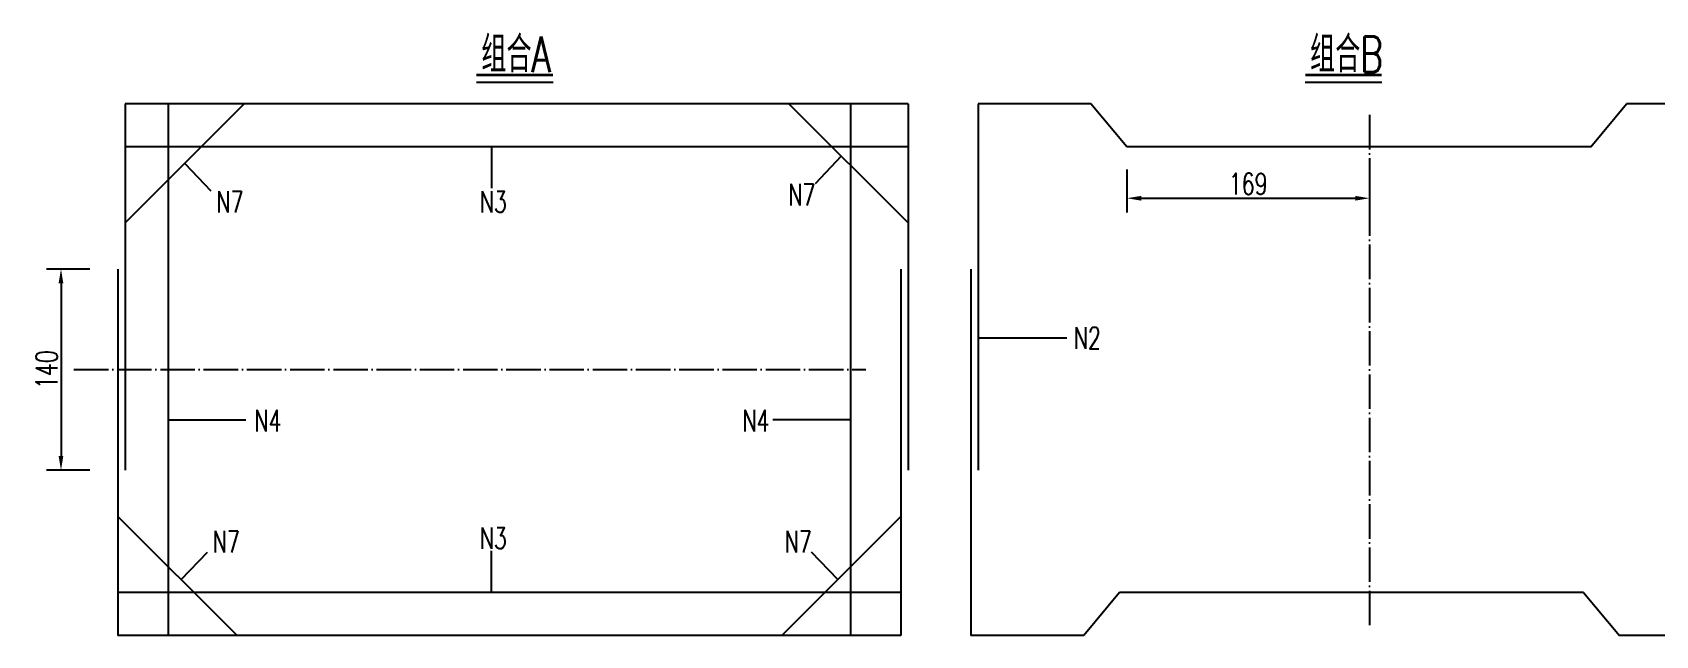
# Model space of a CAD drawing. Header units: millimetres. Extents: x 814 to 2696, y 567 to 1871.
# Drawn here: x 821 to 1951, y 567 to 987 of the extents above; entities that cross this region are included whole.
import ezdxf

# ---------------------------------------------------------------- set-up
doc = ezdxf.new("R2010")
doc.units = ezdxf.units.MM
doc.linetypes.add('ACAD_ISO04W100', pattern=[30, 24, -3, 0, -3])
for name, color, linetype in [('中心线', 3, 'ACAD_ISO04W100'), ('标注', 7, 'Continuous'), ('钢筋', 1, 'Continuous')]:
    doc.layers.add(name, color=color, linetype=linetype)
doc.styles.get("Standard").update_dxf_attribs({"font": 'simplex1.shx', "width": 0.7, "bigfont": 'hztxt.shx'})
doc.dimstyles.new('50', dxfattribs={"dimscale": 5, "dimtxt": 3, "dimasz": 2, "dimexe": 2, "dimexo": 2, "dimgap": 0.5, "dimtad": 1, "dimdec": 1, "dimdsep": 46, "dimtxsty": 'Standard', "dimcen": 0.5, "dimadec": 0, "dimazin": 0, "dimtfac": 1, "dimtdec": 1, "dimtofl": 0, "dimtmove": 2, "dimatfit": 3, "dimfxl": 0, "dimtolj": 1, "dimtzin": 0, "dimarcsym": 0})

# ---------------------------------------------------------------- blocks, each defined once
blk = doc.blocks.new('*D10')
at = {"layer": 'Defpoints', "color": 0}
for p in [(880.3, 822.2), (840.6, 682.2), (885.3, 682.2)]:
    blk.add_point(p, dxfattribs=at)
at = {"layer": '标注', "color": 0, "lineweight": -2}
for p, q in [((860.6, 822.2), (830.6, 822.2)), ((840.6, 812.2), (840.6, 692.2)), ((860.6, 682.2), (830.6, 682.2))]:
    blk.add_line(p, q, dxfattribs=at)
at = {"layer": '标注', "color": 0}
for points in [[(838.9, 812.2), (842.2, 812.2), (840.6, 822.2)], [(838.9, 692.2), (842.2, 692.2), (840.6, 682.2)]]:
    blk.add_solid(points, dxfattribs=at)
at = {"layer": '标注', "color": 0, "insert": (830.6, 752.2), "char_height": 15, "attachment_point": 5, "rotation": 90}
blk.add_mtext('\\A1;140', dxfattribs=at)
blk = doc.blocks.new('*D12')
at = {"layer": 'Defpoints', "color": 0}
for p in [(1582.6, 907.2), (1751.6, 907.2), (1751.6, 871.5)]:
    blk.add_point(p, dxfattribs=at)
at = {"layer": '标注', "color": 0, "lineweight": -2}
for p, q in [((1582.6, 891.5), (1582.6, 861.5)), ((1751.6, 891.5), (1751.6, 861.5)), ((1592.6, 871.5), (1741.6, 871.5))]:
    blk.add_line(p, q, dxfattribs=at)
at = {"layer": '标注', "color": 0}
for points in [[(1592.6, 873.1), (1592.6, 869.8), (1582.6, 871.5)], [(1741.6, 873.1), (1741.6, 869.8), (1751.6, 871.5)]]:
    blk.add_solid(points, dxfattribs=at)
at = {"layer": '标注', "color": 0, "insert": (1667.1, 881.5), "char_height": 15, "attachment_point": 5}
blk.add_mtext('\\A1;169', dxfattribs=at)

msp = doc.modelspace()

# ---------------------------------------------------------------- linework, layer by layer
at = {"layer": '中心线'}
for p, q in [((1751.59, 929.48), (1751.59, 569.03)), ((849.59, 752.2), (1401.02, 752.2))]:
    msp.add_line(p, q, dxfattribs=at)
at = {"layer": '标注'}
for p, q in [((1129.82, 952.2), (1183.15, 952.2)), ((1706.78, 952.2), (1760.11, 952.2)), ((1140.27, 907.2), (1140.27, 878.37)), ((926.73, 895.74), (945.01, 876.6)), ((1383.81, 900.74), (1365.53, 881.6)), ((1479.09, 774.25), (1540.82, 774.25)), ((915.27, 717.2), (969.36, 717.2)), ((1390.27, 717.2), (1336.18, 717.2)), ((924.23, 606.16), (942.51, 625.3)), ((1140.27, 597.2), (1140.27, 626.03)), ((1381.31, 606.16), (1363.03, 625.3))]:
    msp.add_line(p, q, dxfattribs=at)
at = {"layer": '标注', "const_width": 2}
for points in [[(1129.82, 957.2), (1183.15, 957.2)], [(1706.78, 957.2), (1760.11, 957.2)]]:
    msp.add_lwpolyline(points, dxfattribs=at)
at = {"layer": '钢筋'}
for p, q in [((1430.27, 937.2), (885.27, 937.2)), ((885.27, 937.2), (885.27, 682.2)), ((885.27, 854.27), (968.2, 937.2)), ((915.27, 937.2), (915.27, 567.2)), ((1430.27, 854.27), (1347.34, 937.2)), ((1390.27, 937.2), (1390.27, 567.2)), ((1430.27, 937.2), (1430.27, 682.2)), ((1557.59, 937.2), (1479.09, 937.2)), ((1479.09, 937.2), (1479.09, 682.2)), ((1582.59, 907.2), (1557.59, 937.2)), ((1905.59, 907.2), (1930.59, 937.2)), ((2024.09, 937.2), (1930.59, 937.2)), ((1430.27, 907.2), (885.27, 907.2)), ((1905.59, 907.2), (1582.59, 907.2)), ((880.27, 822.2), (880.27, 567.2)), ((1425.27, 822.2), (1425.27, 567.2)), ((1474.09, 822.2), (1474.09, 567.2)), ((963.2, 567.2), (880.27, 650.13)), ((1342.34, 567.2), (1425.27, 650.13)), ((1425.27, 597.2), (880.27, 597.2)), ((1577.59, 597.2), (1552.59, 567.2)), ((1900.59, 597.2), (1577.59, 597.2)), ((1900.59, 597.2), (1925.59, 567.2)), ((1425.27, 567.2), (880.27, 567.2)), ((1552.59, 567.2), (1474.09, 567.2)), ((2019.09, 567.2), (1925.59, 567.2))]:
    msp.add_line(p, q, dxfattribs=at)

# ---------------------------------------------------------------- texts
at = {"layer": '标注', "width": 0.7}
for s, height, p in [('组合A', 25, (1133.2, 959.13)), ('组合B', 25, (1710.15, 959.13)), ('N7', 15, (1346.81, 866.45)), ('N7', 15, (948.68, 861.45)), ('N3', 15, (1132.09, 861.45)), ('N2', 15, (1545.65, 766.72)), ('N4', 15, (975.19, 709.13)), ('N4', 15, (1314.95, 709.13)), ('N7', 15, (946.18, 624.95)), ('N3', 15, (1132.09, 627.45)), ('N7', 15, (1344.31, 624.95))]:
    msp.add_text(s, height=height, dxfattribs=at).set_placement(p)

# ---------------------------------------------------------------- dimensions: what is measured, and where the dimension line sits
at = {"layer": '标注'}
dim = msp.add_linear_dim(base=(1751.59, 871.48), p1=(1582.59, 907.2), p2=(1751.59, 907.2), dimstyle='50', dxfattribs=at)
dim.commit()
dim.dimension.update_dxf_attribs({"geometry": '*D12', "text_midpoint": (1667.09, 881.48)})
dim = msp.add_linear_dim(base=(840.56, 682.2), p1=(880.27, 822.2), p2=(885.27, 682.2), angle=90, dimstyle='50', dxfattribs=at)
dim.commit()
dim.dimension.update_dxf_attribs({"geometry": '*D10', "text_midpoint": (830.56, 752.2)})

doc.saveas('drawing.dxf')
